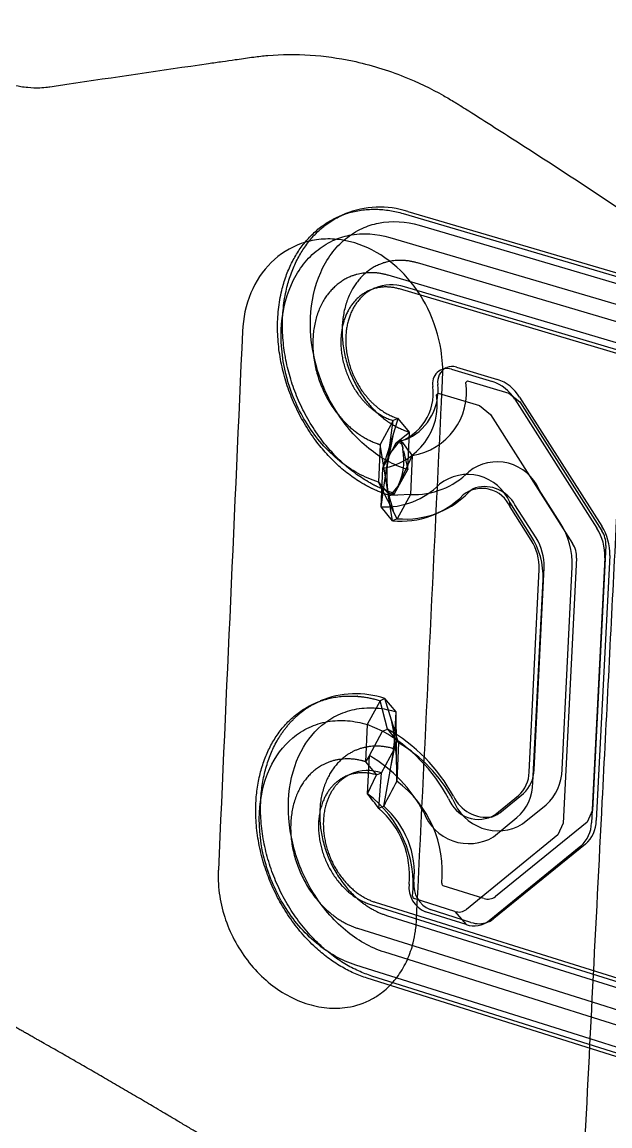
# Model space of a CAD drawing. Header units: millimetres. Extents: x 0 to 1863, y -681 to 0.
# Drawn here: x 341.79 to 357.28, y -115.59 to -86.49 of the extents above; entities that cross this region are included whole.
import ezdxf

# ---------------------------------------------------------------- set-up
doc = ezdxf.new("R2010")
doc.units = ezdxf.units.MM
doc.header["$MEASUREMENT"] = 0
doc.layers.add('Make2D$hidden$lines', color=7, linetype='Continuous', true_color=0xffffff)
doc.layers.add('Make2D$visible$lines', color=178, linetype='Continuous', true_color=0x000000)

msp = doc.modelspace()

# ---------------------------------------------------------------- linework, layer by layer
at = {"layer": 'Make2D$hidden$lines'}
for p, q in [((350.234, -91.572), (350.298, -91.545)), ((351.83, -91.535), (364.822, -95.362)), ((351.959, -91.481), (364.95, -95.307)), ((352.257, -91.844), (365.242, -95.671)), ((351.484, -92.167), (357.743, -94.015)), ((365.186, -96.676), (352.21, -92.838)), ((357.692, -95.015), (351.438, -93.162)), ((350.994, -93.538), (351.085, -93.5)), ((364.71, -97.372), (351.736, -93.524)), ((364.838, -97.316), (351.865, -93.47)), ((353.487, -95.985), (353.532, -95.943)), ((353.532, -95.943), (354.615, -96.267)), ((354.615, -96.267), (354.906, -96.501)), ((354.906, -96.501), (357.068, -99.896)), ((351.573, -96.993), (351.228, -97.624)), ((351.398, -98.233), (351.573, -96.993)), ((351.478, -97.663), (351.701, -96.938)), ((351.701, -96.938), (351.573, -96.993)), ((351.998, -97.296), (351.701, -96.938)), ((351.561, -97.398), (351.394, -98.257)), ((351.787, -97.466), (351.537, -97.792)), ((351.787, -97.466), (351.998, -97.296)), ((351.984, -97.458), (351.91, -97.49)), ((351.919, -97.484), (351.945, -97.474)), ((351.952, -98.283), (351.998, -97.296)), ((351.228, -97.624), (351.182, -98.612)), ((351.434, -98.914), (351.228, -97.624)), ((351.775, -97.523), (351.826, -97.744)), ((351.432, -97.992), (351.423, -98.061)), ((352.072, -97.914), (351.608, -98.914)), ((351.838, -97.793), (351.952, -98.283)), ((352.072, -97.914), (352.023, -98.937)), ((351.251, -99.268), (351.394, -98.257)), ((351.608, -98.914), (351.952, -98.283)), ((351.678, -99.579), (351.182, -98.612)), ((351.182, -98.612), (351.48, -98.969)), ((351.435, -98.914), (351.568, -99.365)), ((351.505, -98.958), (351.698, -98.719)), ((351.522, -98.95), (351.608, -98.914)), ((353.62, -98.814), (353.74, -98.762)), ((353.71, -98.776), (353.678, -98.794)), ((355.97, -99.687), (355.415, -98.815)), ((351.549, -99.634), (351.437, -98.931)), ((351.656, -98.958), (351.48, -98.969)), ((351.48, -98.969), (351.505, -98.958)), ((352.023, -98.937), (351.678, -99.579)), ((352.023, -98.937), (351.683, -98.957)), ((355.334, -100.087), (354.778, -99.214)), ((351.678, -99.579), (351.549, -99.634)), ((357.174, -100.284), (356.82, -107.265)), ((355.28, -106.201), (355.546, -100.863)), ((356.02, -106.19), (356.288, -100.852)), ((349.587, -104.41), (349.645, -104.385)), ((351.225, -104.376), (350.882, -105.006)), ((351.353, -104.32), (351.225, -104.376)), ((351.416, -105.123), (351.225, -104.376)), ((351.649, -104.671), (351.353, -104.32)), ((351.712, -105.484), (351.353, -104.32)), ((351.634, -104.987), (351.649, -104.671)), ((351.664, -106.497), (351.649, -104.671)), ((350.882, -105.006), (350.836, -105.984)), ((351.288, -105.179), (350.882, -105.006)), ((351.416, -105.123), (351.712, -105.484)), ((351.602, -105.649), (351.626, -105.152)), ((351.712, -105.484), (351.664, -106.497)), ((351.26, -106.277), (351.602, -105.649)), ((351.52, -106.087), (351.602, -105.649)), ((350.836, -105.984), (351.132, -106.333)), ((350.352, -106.355), (350.458, -106.308)), ((350.896, -106.834), (351.132, -106.333)), ((351.132, -106.333), (351.26, -106.277)), ((351.191, -107.216), (351.26, -106.277)), ((351.319, -107.16), (351.493, -106.233)), ((354.379, -107.329), (355, -106.822)), ((351.319, -107.16), (351.191, -107.216)), ((354.977, -107.626), (355.599, -107.12)), ((356.82, -107.265), (356.679, -107.575)), ((354.239, -107.415), (354.15, -107.454)), ((354.174, -107.439), (354.203, -107.429)), ((356.679, -107.575), (354.265, -109.537)), ((353.962, -109.589), (352.888, -109.254)), ((351.099, -109.69), (363.929, -113.704)), ((350.972, -109.747), (363.802, -113.761)), ((353.619, -110.22), (352.545, -109.884)), ((351.394, -110.036), (364.218, -114.05)), ((350.63, -110.375), (356.811, -112.313)), ((364.163, -115.031), (351.348, -111.007)), ((356.761, -113.29), (350.584, -111.347)), ((363.693, -115.725), (350.88, -111.691)), ((363.82, -115.667), (351.007, -111.634))]:
    msp.add_line(p, q, dxfattribs=at)
for centre, radius, start, end in [((351.218, -93.833), 2.466, 72.5305, 111.909), ((351.517, -94.567), 1.151, 72.4178, 112.051), ((353.173, -95.981), 0.433, 119.7524, 187.8299), ((351.802, -96.232), 1.703, 279.1108, 8.3568), ((351.321, -96.19), 1.431, 297.6072, 6.0292), ((350.215, -98.034), 1.637, 331.4239, 10.2025), ((351.687, -97.711), 0.143, 346.8765, 99.1563), ((367.358, -86.007), 19.377, 216.4653, 217.9161), ((354.614, -98.446), 3.214, 173.3043, 188.6744), ((352.131, -96.935), 2.005, 266.9029, 315.51), ((354.307, -99.284), 1.203, 22.9909, 128.2685), ((351.698, -98.462), 0.495, 213.9536, 268.2996), ((353.971, -99.651), 0.918, 28.3954, 104.5579), ((351.885, -97.223), 2.365, 264.9868, 291.1425), ((354.267, -100.778), 2.022, 357.9085, 32.6308), ((354.2, -100.814), 1.347, 357.9031, 32.6567), ((356.5, -100.259), 0.674, 357.8734, 32.6373), ((354.071, -100.869), 1.347, 357.908, 32.6557), ((350.585, -106.621), 2.426, 71.5399, 112.7877), ((342.528, -104.589), 9.115, 349.6071, 357.4968), ((346.035, -106.142), 5.627, 359.3904, 13.7398), ((349.719, -108.827), 3.892, 28.3763, 59.1997), ((350.857, -106.119), 0.071, 357.6214, 33.6161), ((354.44, -106.195), 0.84, 311.776, 359.5686), ((354.758, -106.179), 1.262, 311.7711, 359.4965), ((350.9, -107.359), 1.14, 71.5668, 112.7874), ((413.189, -138.921), 69.546, 152.21055, 152.82588), ((349.892, -108.884), 2.973, 354.1378, 53.4075), ((354.329, -106.543), 1.262, 200.107, 300.8981), ((349.799, -108.925), 2.329, 354.2696, 49.2584), ((353.992, -106.856), 0.611, 293.8921, 309.3117), ((352.817, -109.234), 0.704, 173.7189, 247.2917), ((352.912, -109.195), 0.0634, 173.2818, 247.7355), ((354.067, -109.288), 0.318, 250.8231, 308.4246), ((353.83, -109.589), 0.665, 251.5221, 289.9197)]:
    msp.add_arc(centre, radius, start, end, dxfattribs=at)
for points, knots in [([(339.865, -87.831), (340.14, -87.881), (340.749, -87.994), (341.379, -88.114), (341.796, -88.192), (341.986, -88.215), (342.223, -88.224), (342.418, -88.209), (342.655, -88.177), (344.066, -87.961), (345.581, -87.742), (347.06, -87.528), (347.438, -87.474), (347.714, -87.435), (347.998, -87.395), (348.884, -87.298), (350.243, -87.39), (351.785, -87.864), (352.666, -88.288), (353.126, -88.558), (353.318, -88.677), (353.867, -89.023), (355.31, -89.94), (356.76, -90.888), (357.776, -91.57), (357.927, -91.667), (358, -91.708), (358.045, -91.732)], [0, 0, 0, 0, 0.355805, 0.78619, 0.815769, 0.894638, 1.029714, 1.116513, 1.142325, 1.33415, 2.930683, 3.087362, 3.232639, 3.416475, 3.441146, 3.598111, 4.548168, 5.154454, 5.639812, 5.78864, 5.831782, 5.92692, 6.613513, 8.004478, 8.128584, 8.168441, 8.233435, 8.233435, 8.233435, 8.233435]), ([(351.952, -98.283), (351.578, -98.171), (350.849, -97.756), (350.024, -96.796), (349.49, -95.592), (349.32, -94.31), (349.532, -93.273), (349.919, -92.59), (350.293, -92.192), (350.724, -91.918), (351.383, -91.704), (351.911, -91.741), (352.257, -91.844)], [0, 0, 0, 0, 0.494264, 1.048383, 1.588569, 2.152076, 2.672368, 2.912433, 3.14104, 3.362693, 3.555466, 4.01466, 4.01466, 4.01466, 4.01466]), ([(347.599, -94.641), (347.615, -94.295), (347.751, -93.625), (348.3, -92.783), (348.989, -92.344), (349.608, -92.203), (350.253, -92.199), (351.067, -92.454), (351.906, -93.107), (352.538, -94.033), (352.845, -94.991), (352.883, -95.628), (352.872, -95.881), (352.859, -96.141), (352.631, -100.895), (352.4, -105.694), (352.177, -110.298), (352.151, -110.502), (352.092, -110.81), (351.981, -111.136), (351.803, -111.489), (351.585, -111.795), (351.299, -112.062), (350.908, -112.316), (350.417, -112.481), (349.812, -112.493), (349.049, -112.328), (348.154, -111.788), (347.355, -110.78), (346.992, -109.748), (346.953, -109.089), (346.962, -108.861), (347.175, -104.115), (347.387, -99.376), (347.599, -94.641)], [0, 0, 0, 0, 0.441118, 0.854235, 1.25321, 1.453976, 1.654869, 2.067902, 2.518971, 2.98718, 3.477347, 3.78424, 3.794057, 3.798964, 4.11493, 9.842767, 9.904338, 9.972796, 10.103774, 10.303039, 10.408389, 10.605907, 10.778347, 10.902494, 11.197072, 11.426337, 11.665631, 12.18291, 12.728538, 13.277628, 13.552888, 13.563485, 13.567337, 19.591033, 19.591033, 19.591033, 19.591033]), ([(351.182, -98.612), (350.808, -98.5), (350.079, -98.084), (349.253, -97.123), (348.718, -95.918), (348.548, -94.635), (348.759, -93.596), (349.146, -92.913), (349.52, -92.515), (349.951, -92.241), (350.61, -92.027), (351.139, -92.064), (351.484, -92.167)], [0, 0, 0, 0, 0.494603, 1.049268, 1.590034, 2.15409, 2.674738, 2.91489, 3.143533, 3.365191, 3.557967, 4.017275, 4.017275, 4.017275, 4.017275]), ([(351.348, -111.007), (350.969, -110.888), (350.238, -110.459), (349.421, -109.489), (348.899, -108.293), (348.74, -107.029), (348.989, -105.857), (349.532, -105.098), (350.113, -104.726), (350.611, -104.571), (351.137, -104.55), (351.482, -104.619), (351.649, -104.671)], [0, 0, 0, 0, 0.505058, 1.057292, 1.59276, 2.147942, 2.657604, 3.088407, 3.306473, 3.523852, 3.746758, 3.968776, 3.968776, 3.968776, 3.968776]), ([(350.584, -111.347), (350.204, -111.227), (349.474, -110.799), (348.656, -109.827), (348.133, -108.63), (347.974, -107.365), (348.222, -106.192), (348.765, -105.432), (349.346, -105.06), (349.844, -104.906), (350.37, -104.884), (350.715, -104.954), (350.882, -105.006)], [0, 0, 0, 0, 0.50541, 1.058187, 1.594226, 2.149938, 2.659933, 3.090837, 3.308905, 3.526285, 3.749224, 3.971323, 3.971323, 3.971323, 3.971323])]:
    msp.add_open_spline(points, degree=3, knots=knots, dxfattribs=at)
for points, weights, degree, knots in [([(351.48, -98.969), (351.255, -98.9), (351.044, -98.8), (349.368, -98.007), (348.742, -95.957), (348.115, -93.904), (349.113, -92.47), (350.114, -91.029), (351.83, -91.535)], [1, 0.997247497043, 1, 0.878801767886, 1.00104372133, 0.878004563704, 0.998600926887, 0.87451472562, 0.994919144041], 2, [0, 0, 0, 0.198146, 0.198146, 3.449404, 3.449404, 6.700662, 6.700662, 9.95192, 9.95192, 9.95192]), ([(351.608, -98.914), (351.384, -98.846), (351.172, -98.745), (349.496, -97.953), (348.87, -95.902), (348.244, -93.85), (349.242, -92.416), (349.64, -91.842), (350.234, -91.573)], [1, 0.997247466684, 1, 0.878801531165, 1.00104353337, 0.878004470552, 0.998601178847, 0.945206827135, 0.937082216748], 2, [0, 0, 0, 0.198128, 0.198128, 3.449386, 3.449386, 6.700644, 6.700644, 8.099665, 8.099665, 8.099665]), ([(352.21, -92.838), (351.833, -92.725), (351.068, -92.78), (350.285, -93.659), (350.137, -95.028), (350.675, -96.41), (351.447, -97.092), (351.909, -97.269), (351.998, -97.296)], [726.496296576, 726.766772952, 727.435050657, 728.465819429, 729.165722125, 729.289895832, 728.92116947, 728.603502859, 728.539263377], 3, [0, 0, 0, 0, 1.349827, 2.699654, 4.049481, 5.399308, 6.749135, 7.06863, 7.06863, 7.06863, 7.06863]), ([(351.438, -93.162), (351.061, -93.05), (350.296, -93.104), (349.513, -93.983), (349.366, -95.353), (349.904, -96.737), (350.677, -97.42), (351.139, -97.598), (351.228, -97.624)], [725.708373186, 725.978849562, 726.647127266, 727.677896038, 728.377798735, 728.501972441, 728.13324608, 727.815579468, 727.751339986], 3, [0, 0, 0, 0, 1.349827, 2.699654, 4.049481, 5.399308, 6.749135, 7.06863, 7.06863, 7.06863, 7.06863]), ([(351.736, -93.524), (350.735, -93.227), (350.321, -94.226), (349.909, -95.222), (350.607, -96.242), (351.004, -96.822), (351.573, -96.993)], [726.263669849, 600.034272209, 727.752505792, 601.301789058, 728.356020871, 678.733263258, 727.852636598], 2, [0, 0, 0, 2.699654, 2.699654, 5.399308, 5.399308, 7.059365, 7.059365, 7.059365]), ([(351.073, -93.505), (350.65, -93.689), (350.45, -94.171), (350.037, -95.168), (350.736, -96.188), (351.133, -96.768), (351.701, -96.938)], [663.84254899, 660.021332152, 727.883826357, 601.410177644, 728.487341436, 678.855652679, 727.983957164], 2, [1.265463, 1.265463, 1.265463, 2.699654, 2.699654, 5.399308, 5.399308, 7.059365, 7.059365, 7.059365]), ([(350.88, -111.691), (349.188, -111.158), (348.353, -109.198), (347.517, -107.238), (348.303, -105.642), (349.092, -104.041), (350.787, -104.278), (351.01, -104.31), (351.225, -104.376)], [734.662494095, 645.740254629, 735.780358185, 645.535605134, 734.303339424, 643.148124178, 731.590389685, 729.265245485, 731.590389685], 2, [0, 0, 0, 3.251258, 3.251258, 6.502516, 6.502516, 9.753774, 9.753774, 9.943956, 9.943956, 9.943956]), ([(351.007, -111.634), (349.315, -111.102), (348.48, -109.142), (347.645, -107.182), (348.431, -105.587), (348.837, -104.763), (349.587, -104.411)], [734.79381466, 645.855486758, 735.911678751, 645.650837264, 734.434659989, 684.528259925, 688.445640485], 2, [0, 0, 0, 3.251258, 3.251258, 6.502516, 6.502516, 8.282227, 8.282227, 8.282227]), ([(351.602, -105.649), (351.514, -105.621), (351.051, -105.516), (350.242, -105.713), (349.597, -106.719), (349.617, -108.115), (350.292, -109.416), (351.022, -109.92), (351.394, -110.036)], [732.398163524, 732.462222109, 732.814729179, 733.59232931, 734.57500769, 735.154295151, 735.127404336, 734.71249384, 734.441130325], 3, [3.729987, 3.729987, 3.729987, 3.729987, 4.049481, 5.399308, 6.749135, 8.098962, 9.448789, 10.798616, 10.798616, 10.798616, 10.798616]), ([(350.836, -105.984), (350.748, -105.957), (350.284, -105.852), (349.475, -106.048), (348.831, -107.054), (348.851, -108.452), (349.527, -109.755), (350.258, -110.259), (350.63, -110.375)], [731.610240133, 731.674298718, 732.026805788, 732.804405919, 733.787084299, 734.366371761, 734.339480945, 733.924570449, 733.653206934], 3, [3.729987, 3.729987, 3.729987, 3.729987, 4.049481, 5.399308, 6.749135, 8.098962, 9.448789, 10.798616, 10.798616, 10.798616, 10.798616]), ([(351.132, -106.333), (350.568, -106.159), (350.131, -106.479), (349.365, -107.041), (349.673, -108.24), (349.981, -109.437), (350.972, -109.747)], [732.165546346, 682.752850936, 733.086495539, 605.812344162, 734.230358319, 606.217019811, 733.754513095], 2, [3.739252, 3.739252, 3.739252, 5.399308, 5.399308, 8.098962, 8.098962, 10.798616, 10.798616, 10.798616]), ([(350.421, -106.325), (350.336, -106.367), (350.259, -106.423), (349.492, -106.985), (349.801, -108.183), (350.109, -109.381), (351.099, -109.69)], [1, 0.995916153228, 1, 0.826385719823, 1.00156005863, 0.826937637194, 1.00091107655], 2, [0, 0, 0, 0.080509, 0.080509, 2.780163, 2.780163, 5.479817, 5.479817, 5.479817]), ([(356.585, -116.749), (356.563, -116.75), (356.294, -116.775), (355.842, -116.818), (355.139, -116.886), (353.915, -117.005), (352.798, -117.116), (351.888, -117.21), (351.663, -117.229), (351.143, -117.254), (350.298, -117.216), (349.209, -117.006), (348.172, -116.67), (347.375, -116.311), (346.892, -116.049), (346.617, -115.89), (345.593, -115.274), (343.918, -114.29), (342.284, -113.359), (341.482, -112.907), (341.167, -112.748), (340.887, -112.657), (340.687, -112.615), (340.092, -112.492), (339.496, -112.371), (338.9, -112.252)], [1, 1, 1, 1, 1, 1, 1, 1, 1, 1, 1, 1, 1, 1, 1, 1, 1, 1, 1, 1, 1, 1, 1, 0.999994991478, 0.999994991478, 1], 3, [0, 0, 0, 0, 0.028693, 0.342975, 0.577532, 0.926131, 1.905477, 2.004563, 2.088012, 2.192891, 2.665987, 3.159365, 3.599515, 4.049311, 4.268366, 4.298358, 4.453077, 5.786277, 6.767361, 6.843092, 6.955994, 7.215494, 7.215494, 7.215494, 7.987822, 7.987822, 7.987822, 7.987822])]:
    msp.add_rational_spline(points, weights, degree=degree, knots=knots, dxfattribs=at)
at = {"layer": 'Make2D$visible$lines'}
for p, q in [((352.875, -95.639), (352.985, -95.592)), ((353.105, -95.637), (354.189, -95.961)), ((353.234, -95.582), (354.318, -95.906)), ((352.714, -96.313), (352.759, -96.272)), ((352.759, -96.272), (353.843, -96.596)), ((353.843, -96.596), (354.134, -96.831)), ((354.772, -96.43), (356.936, -99.829)), ((354.9, -96.376), (357.064, -99.773)), ((354.134, -96.831), (356.298, -100.229)), ((351.646, -97.578), (351.787, -97.466)), ((351.299, -98.244), (351.478, -97.663)), ((351.646, -97.578), (351.775, -97.523)), ((351.775, -97.523), (351.919, -97.484)), ((351.251, -99.268), (351.299, -98.244)), ((355.2, -100.02), (354.643, -99.146)), ((354.65, -99.269), (354.643, -99.146)), ((351.549, -99.634), (351.251, -99.268)), ((352.806, -99.401), (352.749, -99.425)), ((355.205, -100.142), (354.65, -99.269)), ((356.404, -100.618), (356.052, -107.605)), ((357.148, -100.607), (356.793, -107.593)), ((357.276, -100.551), (356.921, -107.536)), ((355.152, -106.258), (355.417, -100.919)), ((355.252, -106.529), (355.518, -101.186)), ((350.943, -105.82), (351.288, -105.179)), ((351.288, -105.179), (351.416, -105.123)), ((350.943, -105.82), (350.836, -105.984)), ((350.896, -106.834), (350.943, -105.82)), ((354.251, -107.385), (354.872, -106.878)), ((354.21, -107.966), (354.831, -107.459)), ((356.052, -107.605), (355.912, -107.915)), ((355.912, -107.915), (353.498, -109.878)), ((356.511, -108.213), (354.096, -110.175)), ((356.639, -108.156), (354.224, -110.118)), ((353.196, -109.93), (352.121, -109.594)), ((353.492, -110.277), (352.418, -109.941)), ((353.196, -109.93), (353.492, -110.277)), ((354.088, -110.201), (354.001, -110.24)), ((356.811, -112.313), (357.702, -112.593)), ((357.651, -113.57), (356.761, -113.29))]:
    msp.add_line(p, q, dxfattribs=at)
for centre, radius, start, end in [((352.995, -96.01), 0.388, 73.5383, 192.6015), ((353.123, -95.929), 0.364, 72.3012, 112.2499), ((353.841, -96.988), 1.084, 30.9163, 71.2742), ((353.97, -96.933), 1.084, 30.9181, 71.2801), ((351.262, -96.268), 1.365, 286.3531, 7.3219), ((351.03, -96.562), 1.703, 279.1136, 8.4106), ((290.027, -65.898), 69.286, 332.1703, 332.79113), ((353.535, -99.616), 1.203, 22.9476, 128.2542), ((351.36, -97.267), 2.003, 266.8752, 315.5334), ((351.873, -97.245), 2.349, 293.4074, 315.314), ((353.911, -99.583), 0.803, 23.0171, 128.1715), ((353.995, -99.346), 0.637, 119.9229, 135.2112), ((351.763, -97.327), 2.318, 264.7135, 315.4609), ((355.93, -100.5), 1.347, 357.8394, 32.6705), ((353.493, -101.113), 2.026, 357.9378, 32.6251), ((355.801, -100.556), 1.347, 357.8443, 32.6695), ((355.729, -100.594), 0.675, 357.9028, 32.6316), ((349.105, -109.062), 4.455, 28.2753, 60.6589), ((349.234, -109.005), 4.453, 28.2761, 60.6642), ((348.945, -109.168), 3.899, 28.3718, 59.1689), ((354.312, -106.252), 0.84, 311.7807, 359.5747), ((353.99, -106.518), 1.262, 311.7989, 359.5332), ((336.228, -118.508), 18.746, 37.0395, 38.5151), ((349.119, -109.225), 2.979, 354.1716, 53.3793), ((353.819, -106.662), 0.842, 200.1266, 300.877), ((354.033, -106.477), 0.972, 205.5095, 278.2905), ((349.67, -108.981), 2.33, 354.2752, 49.2544), ((353.562, -106.882), 1.263, 200.0718, 300.8734), ((355.954, -107.586), 0.839, 311.612, 359.5077), ((356.082, -107.529), 0.839, 311.6074, 359.5015), ((352.69, -109.291), 0.705, 173.7243, 247.2848), ((352.145, -109.535), 0.0635, 173.3144, 247.6938), ((353.3, -109.629), 0.318, 250.7821, 308.4358), ((353.701, -109.677), 0.635, 250.7204, 308.4415), ((353.84, -109.646), 0.608, 294.0721, 309.1563)]:
    msp.add_arc(centre, radius, start, end, dxfattribs=at)
for points, knots in [([(251.224, -148.613), (251.732, -148.142), (252.405, -147.347), (253.095, -146.15), (253.381, -145.477), (253.51, -145.107), (253.632, -144.745), (254.492, -142.197), (257.19, -134.204), (262.044, -119.819), (266.588, -106.352), (269.352, -98.16), (269.861, -96.654), (269.978, -96.306), (270.315, -95.285), (270.938, -93.13), (271.582, -90.115), (272.016, -86.918), (272.199, -83.95), (272.178, -81.043), (271.901, -77.361), (271.107, -72.909), (269.467, -67.958), (267.37, -63.917), (265.053, -60.838), (262.932, -58.846), (261.294, -57.765), (260.212, -57.194), (259.539, -56.894), (258.692, -56.478), (257.447, -55.849), (255.77, -54.904), (253.944, -53.71), (252.048, -52.236), (250.54, -50.718), (249.481, -49.168), (248.896, -47.976), (248.526, -46.698), (248.439, -45.335), (248.658, -43.981), (249.178, -42.645), (249.99, -41.334), (251.089, -40.052), (252.461, -38.807), (254.412, -37.369), (257.081, -35.808), (260.566, -34.19), (264.586, -32.678), (269.102, -31.291), (274.074, -30.042), (279.441, -28.944), (285.156, -28.008), (290.311, -27.347), (294.775, -26.893), (298.455, -26.586), (302.145, -26.343), (307.162, -26.096), (312.237, -25.972), (317.355, -25.969), (320.919, -26.027), (323.75, -26.111), (325.68, -26.189), (327.673, -26.275), (330.327, -26.541), (333.824, -27.212), (338.436, -28.597), (343.825, -31.145), (348.556, -34.633), (351.884, -37.92), (353.757, -40.158), (355.084, -42.014), (356.01, -43.45), (356.841, -44.898), (357.577, -46.365), (358.072, -47.526), (358.333, -48.22), (358.676, -49.177), (359.203, -50.654), (359.968, -52.784), (360.688, -54.792), (361.404, -56.792), (362.101, -58.742), (362.795, -60.676), (363.52, -62.696), (364.289, -64.848), (365.259, -67.563), (366.463, -70.913), (367.405, -73.552), (367.935, -75.029), (368.02, -75.273), (368.094, -75.556), (368.135, -75.906), (368.134, -76.18), (368.088, -76.461), (367.989, -76.702), (367.83, -76.932), (367.606, -77.126), (367.305, -77.266), (366.842, -77.381), (366.098, -77.39), (365.397, -77.248), (364.948, -77.121), (364.329, -76.932), (363.545, -76.695), (362.541, -76.401), (361.428, -76.079), (360.377, -75.785), (359.517, -75.547), (359.3, -75.491), (359.254, -75.486)], [0, 0, 0, 0, 0.879794, 1.313252, 1.753681, 1.807222, 1.810834, 2.239031, 5.224826, 12.533105, 21.532345, 23.288214, 23.519496, 23.552725, 23.755807, 24.885647, 26.401542, 27.670993, 28.982849, 30.17829, 31.363741, 33.672592, 35.911311, 37.974382, 39.436246, 40.793696, 41.656347, 41.922569, 42.348917, 42.591797, 43.122793, 44.121209, 45.036613, 45.892984, 47.171053, 47.743451, 48.271812, 48.854426, 49.42558, 49.99547, 50.588361, 51.237953, 51.948022, 52.729291, 53.588972, 55.024635, 56.652104, 58.468414, 60.479232, 62.653832, 64.982587, 67.439436, 70.01248, 71.58662, 73.140895, 74.705003, 76.287097, 79.524311, 81.155045, 82.791351, 84.054279, 84.754317, 85.246218, 86.589138, 88.140829, 89.766615, 92.699871, 95.681196, 97.201213, 98.637851, 99.385834, 100.100079, 100.80883, 101.506337, 102.186141, 102.411148, 102.449386, 103.477403, 104.403425, 105.325753, 106.189078, 107.102796, 107.957117, 108.800424, 109.831217, 110.86105, 112.46467, 114.35518, 114.422165, 114.458335, 114.683166, 114.793432, 114.905874, 115.029489, 115.153895, 115.234834, 115.383645, 115.526102, 115.652962, 115.988337, 116.463397, 116.558362, 116.581895, 117.286286, 117.599496, 117.910989, 118.759033, 118.986352, 119.044242, 119.044242, 119.044242, 119.044242]), ([(358.745, -92.342), (358.75, -92.221), (358.688, -91.985), (358.447, -91.728), (358.17, -91.667), (357.979, -91.761), (357.874, -91.895), (357.844, -92.016), (357.841, -92.089), (357.811, -92.673), (357.669, -95.465), (357.416, -100.444), (357.026, -108.097), (356.747, -113.561), (356.581, -116.853), (356.591, -116.906), (356.599, -116.957), (356.616, -117.01), (356.636, -117.062), (356.671, -117.134), (356.718, -117.204), (356.776, -117.269), (356.823, -117.312), (356.866, -117.344), (356.921, -117.378), (356.995, -117.412), (357.088, -117.432), (357.174, -117.429), (357.24, -117.413), (357.302, -117.384), (357.393, -117.314), (357.454, -117.2), (357.47, -117.097), (357.472, -117.06), (357.896, -108.817), (358.321, -100.579), (358.745, -92.342)], [0, 0, 0, 0, 0.15281, 0.301456, 0.431642, 0.494118, 0.55794, 0.646118, 0.64769, 0.650836, 1.390187, 4.200316, 6.987114, 11.12835, 11.153614, 11.175044, 11.196822, 11.219808, 11.244191, 11.268548, 11.321948, 11.350648, 11.378698, 11.40369, 11.418497, 11.459581, 11.507989, 11.537855, 11.567571, 11.59403, 11.624608, 11.712638, 11.751908, 11.756985, 11.760036, 22.241123, 22.241123, 22.241123, 22.241123])]:
    msp.add_open_spline(points, degree=3, knots=knots, dxfattribs=at)

doc.saveas('drawing.dxf')
